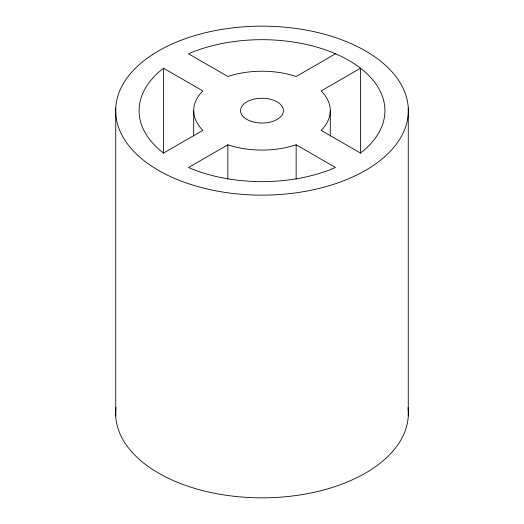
<?xml version="1.0" encoding="UTF-8"?>
<svg xmlns="http://www.w3.org/2000/svg" width="524" height="524" viewBox="0 0 524 524"><rect width="100%" height="100%" fill="white"/><g stroke="black" fill="none" stroke-linecap="round" stroke-linejoin="round"><path stroke-width="0.79" d="M163.527 68.225L160.337 70.76A122.917 70.963 0 0 0 160.337 150.539L163.527 153.067L202.853 130.365A68.29 39.431 0 0 1 202.853 90.934L163.527 68.225L163.527 153.309M335.478 53.795L296.145 76.504A68.29 39.431 0 0 0 227.855 76.504L188.522 53.795L192.911 51.955A122.917 70.963 0 0 1 331.089 51.955L337.338 54.575A122.917 70.963 0 0 1 359.123 67.151L363.663 70.76A122.917 70.963 0 0 1 363.663 150.539L360.473 153.067L321.147 130.365A68.29 39.431 0 0 0 321.147 90.934L360.473 68.225L360.473 153.309M227.855 144.794L188.522 167.503L192.911 169.344A122.917 70.963 0 0 0 331.089 169.344L335.478 167.503L296.145 144.794A68.29 39.431 0 0 1 227.855 144.794L227.855 179.156M408.268 107.996L408.268 416.004M330.29 110.649L330.29 136.011M296.145 144.794L296.145 179.156M193.71 110.649L193.71 136.011M115.732 107.996L115.732 416.004M408.013 407.665A146.34 84.488 0 0 1 262 497.839A146.34 84.488 0 0 1 115.987 407.665M152.229 54.771L146.366 58.865A146.34 84.488 0 0 0 239.108 194.096A146.34 84.488 0 0 0 399.688 82.026A146.34 84.488 0 0 0 152.229 54.771M251.271 121.378A21.464 12.393 0 0 0 283.464 110.649A21.464 12.393 0 0 0 251.271 99.914A21.464 12.393 0 0 0 251.271 121.378"/></g></svg>
